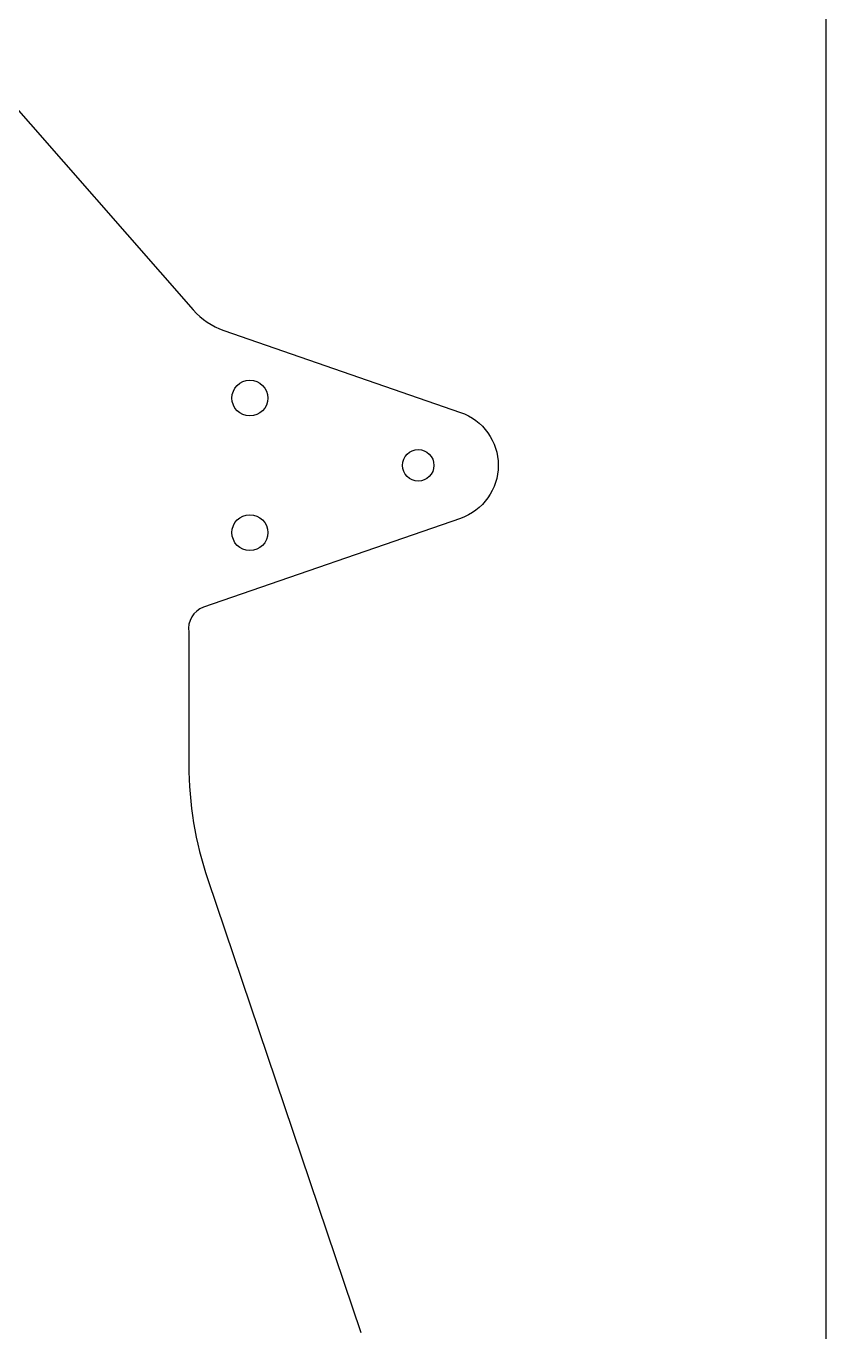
# Model space of a CAD drawing. Header units: millimetres. Extents: x 118 to 284, y -36 to 332.
# Drawn here: x 217.1 to 283.9, y 145.2 to 254.3 of the extents above; entities that cross this region are included whole.
import ezdxf

# ---------------------------------------------------------------- set-up
doc = ezdxf.new("R2010")
doc.units = ezdxf.units.MM
doc.header["$MEASUREMENT"] = 0
doc.layers.add('参考线', color=180, linetype='Continuous')

msp = doc.modelspace()

# ---------------------------------------------------------------- linework, layer by layer
msp.add_lwpolyline([(129.18653, 145.07641), (141.93482, 183.18004, 0.078461626), (143.48349, 192.40879), (143.59226, 203.67141, 0.366707592), (142.3569, 205.75734), (120.89938, 213.18259, -0.712136715), (120.89938, 222.04214), (140.675, 228.88537, 0.130044846), (143.22224, 230.59749), (159.60644, 249.26406, -0.215867998), (166.65231, 252.4547), (178.68227, 252.4547), (195.55727, 252.4547), (207.58724, 252.4547, -0.215867998), (214.63311, 249.26406), (231.0173, 230.59749, 0.130044846), (233.56455, 228.88537), (253.34017, 222.04214, -0.712136715), (253.34017, 213.18259), (231.88265, 205.75734, 0.366707592), (230.64729, 203.67141), (230.64729, 192.60077, 0.081608786), (232.22461, 183.00123), (245.01668, 145.12597, -0.081608786)], format="xyb")
for centre, radius in [((235.74477, 223.23737), 1.5), ((249.80727, 217.61237), 1.3125), ((235.74477, 211.98737), 1.5)]:
    msp.add_circle(centre, radius)
at = {"layer": '参考线', "linetype": 'Continuous'}
msp.add_line((283.86686, 331.68161), (283.86686, -11.21973), dxfattribs=at)

doc.saveas('drawing.dxf')
